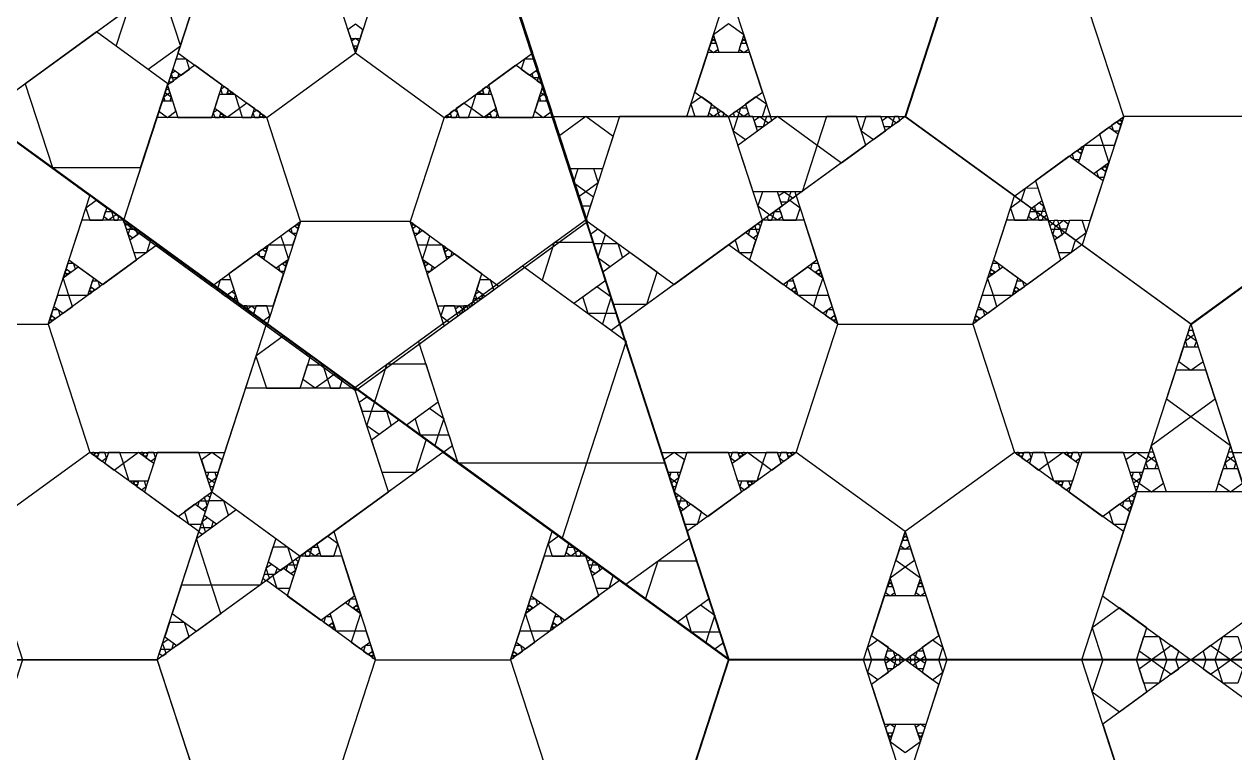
# Model space of a CAD drawing. Header units: inches. Extents: x -578 to 126, y -85 to 118.
# Drawn here: x -304.87 to -282.41, y 67.63 to 81.15 of the extents above; entities that cross this region are included whole.
import ezdxf

# ---------------------------------------------------------------- set-up
doc = ezdxf.new("R2010")
doc.units = ezdxf.units.IN
doc.header["$MEASUREMENT"] = 0
doc.layers.add('drawing', color=7, linetype='Continuous')

msp = doc.modelspace()

# ---------------------------------------------------------------- linework, layer by layer
for points in [[(-279.951, 85.67), (-277.927, 79.44), (-283.227, 75.589), (-288.527, 79.44), (-286.503, 85.67)], [(-283.225, 83.292), (-281.199, 81.823), (-281.97, 79.442), (-284.472, 79.44), (-285.248, 81.819)], [(-299.745, 77.49), (-300.373, 79.425), (-298.728, 80.62), (-297.082, 79.425), (-297.71, 77.49)], [(-305.679, 71.738), (-307.703, 73.209), (-306.93, 75.589), (-304.427, 75.589), (-303.654, 73.209)], [(-287.276, 75.589), (-286.503, 73.209), (-288.527, 71.738), (-290.552, 73.209), (-289.778, 75.589)], [(-302.403, 69.358), (-300.378, 63.128), (-305.679, 59.277), (-310.979, 63.128), (-308.954, 69.358)], [(-299.127, 66.979), (-298.354, 69.358), (-295.852, 69.358), (-295.078, 66.979), (-297.103, 65.508)], [(-283.222, 42.98), (-297.098, 53.061), (-291.798, 69.373), (-274.647, 69.373), (-269.347, 53.061)]]:
    msp.add_lwpolyline(points, close=True)
at = {"layer": 'drawing'}
for points in [[(-283.222, 95.766), (-378.328, 26.668), (-342.001, -85.135), (-224.444, -85.135), (-188.117, 26.668)], [(-260.771, 26.668), (-246.895, 69.373), (-283.222, 95.766), (-319.55, 69.373), (-305.674, 26.668)], [(-260.771, 26.668), (-246.895, 69.373), (-283.222, 95.766), (-319.55, 69.373), (-305.674, 26.668)], [(-283.227, 95.752), (-297.103, 85.67), (-291.803, 69.358), (-274.651, 69.358), (-269.351, 85.67)], [(-274.647, 69.373), (-269.347, 85.685), (-283.222, 95.766), (-297.098, 85.685), (-291.798, 69.373)], [(-286.503, 85.67), (-291.803, 89.521), (-297.103, 85.67), (-295.078, 79.44), (-288.527, 79.44)], [(-286.503, 85.67), (-291.803, 89.521), (-297.103, 85.67), (-295.078, 79.44), (-288.527, 79.44)], [(-286.503, 85.668), (-288.521, 79.435), (-283.217, 75.59), (-277.921, 79.447), (-279.952, 85.675)], [(-293.827, 83.291), (-295.852, 81.82), (-295.078, 79.44), (-292.576, 79.44), (-291.803, 81.82)], [(-291.803, 81.82), (-291.029, 79.44), (-288.527, 79.44), (-287.754, 81.82), (-289.778, 83.291)], [(-298.728, 74.359), (-294.419, 77.49), (-296.065, 82.555), (-301.391, 82.555), (-303.036, 77.49)], [(-296.086, 82.57), (-301.386, 82.57), (-303.024, 77.529), (-298.736, 74.414), (-294.448, 77.529)], [(-296.086, 82.57), (-301.386, 82.57), (-303.024, 77.529), (-298.736, 74.414), (-294.448, 77.529)], [(-298.728, 80.62), (-299.356, 82.555), (-301.391, 82.555), (-302.019, 80.62), (-300.373, 79.425)], [(-297.082, 79.425), (-295.436, 80.62), (-296.065, 82.555), (-298.099, 82.555), (-298.728, 80.62)], [(-285.248, 81.819), (-287.75, 81.816), (-288.521, 79.435), (-286.495, 77.967), (-284.472, 79.44)], [(-302.938, 81.446), (-302.202, 81.446), (-301.975, 80.747), (-302.57, 80.315), (-303.165, 80.747)], [(-298.587, 81.051), (-298.728, 81.153), (-298.868, 81.051), (-298.814, 80.887), (-298.641, 80.887)], [(-292.084, 80.96), (-291.803, 81.164), (-291.522, 80.96), (-291.629, 80.63), (-291.976, 80.63)], [(-304.855, 80.049), (-304.349, 78.492), (-302.711, 78.492), (-302.205, 80.049), (-303.53, 81.012)], [(-298.658, 80.836), (-298.728, 80.887), (-298.798, 80.836), (-298.771, 80.754), (-298.684, 80.754)], [(-292.122, 80.839), (-292.083, 80.867), (-292.044, 80.839), (-292.059, 80.794), (-292.107, 80.794)], [(-292.107, 80.884), (-292.083, 80.867), (-292.059, 80.884), (-292.068, 80.912), (-292.098, 80.912)], [(-291.561, 80.839), (-291.523, 80.867), (-291.484, 80.839), (-291.499, 80.794), (-291.547, 80.794)], [(-291.546, 80.884), (-291.523, 80.867), (-291.499, 80.884), (-291.508, 80.912), (-291.537, 80.912)], [(-298.696, 80.717), (-298.728, 80.694), (-298.759, 80.717), (-298.747, 80.754), (-298.708, 80.754)], [(-298.708, 80.68), (-298.728, 80.694), (-298.747, 80.68), (-298.739, 80.657), (-298.716, 80.657)], [(-292.428, 79.894), (-291.803, 79.44), (-291.177, 79.894), (-291.416, 80.63), (-292.189, 80.63)], [(-292.428, 79.894), (-291.803, 79.44), (-291.177, 79.894), (-291.416, 80.63), (-292.189, 80.63)], [(-292.169, 80.692), (-292.083, 80.63), (-291.997, 80.692), (-292.03, 80.794), (-292.136, 80.794)], [(-291.609, 80.692), (-291.523, 80.63), (-291.436, 80.692), (-291.469, 80.794), (-291.576, 80.794)], [(-301.802, 80.321), (-301.862, 80.506), (-302.056, 80.506), (-302.116, 80.321), (-301.959, 80.207)], [(-295.399, 80.506), (-295.593, 80.506), (-295.653, 80.321), (-295.496, 80.207), (-295.339, 80.321)], [(-301.705, 80.392), (-302.213, 80.022), (-302.019, 79.425), (-301.391, 79.425), (-301.196, 80.022)], [(-301.705, 80.392), (-302.213, 80.022), (-302.019, 79.425), (-301.391, 79.425), (-301.196, 80.022)], [(-302.029, 80.156), (-302.117, 80.156), (-302.144, 80.239), (-302.073, 80.29), (-302.002, 80.239)], [(-295.436, 79.425), (-295.242, 80.022), (-295.75, 80.392), (-296.259, 80.022), (-296.065, 79.425)], [(-295.436, 79.425), (-295.242, 80.022), (-295.75, 80.392), (-296.259, 80.022), (-296.065, 79.425)], [(-295.312, 80.239), (-295.338, 80.156), (-295.426, 80.156), (-295.453, 80.239), (-295.382, 80.29)], [(-302.1, 80.105), (-302.117, 80.156), (-302.17, 80.156), (-302.187, 80.105), (-302.143, 80.073)], [(-301.153, 79.991), (-301.223, 79.94), (-301.196, 79.858), (-301.11, 79.858), (-301.083, 79.94)], [(-296.259, 79.858), (-296.232, 79.94), (-296.302, 79.991), (-296.372, 79.94), (-296.345, 79.858)], [(-295.285, 80.156), (-295.338, 80.156), (-295.355, 80.105), (-295.312, 80.073), (-295.268, 80.105)], [(-302.284, 79.806), (-302.213, 79.858), (-302.143, 79.806), (-302.17, 79.723), (-302.257, 79.723)], [(-302.257, 79.889), (-302.213, 79.858), (-302.17, 79.889), (-302.187, 79.94), (-302.24, 79.94)], [(-300.967, 79.858), (-300.88, 79.589), (-301.109, 79.423), (-301.337, 79.589), (-301.25, 79.858)], [(-301.051, 79.917), (-301.039, 79.88), (-301.071, 79.858), (-301.102, 79.88), (-301.09, 79.917)], [(-301.02, 79.894), (-301.039, 79.88), (-301.032, 79.858), (-301.008, 79.858), (-301.001, 79.88)], [(-296.347, 79.423), (-296.575, 79.589), (-296.488, 79.858), (-296.205, 79.858), (-296.118, 79.589)], [(-296.423, 79.858), (-296.416, 79.88), (-296.435, 79.894), (-296.454, 79.88), (-296.447, 79.858)], [(-296.384, 79.858), (-296.416, 79.88), (-296.404, 79.917), (-296.365, 79.917), (-296.353, 79.88)], [(-295.312, 79.806), (-295.242, 79.858), (-295.171, 79.806), (-295.198, 79.723), (-295.285, 79.723)], [(-295.285, 79.889), (-295.242, 79.858), (-295.198, 79.889), (-295.215, 79.94), (-295.268, 79.94)], [(-292.309, 79.807), (-292.502, 79.667), (-292.428, 79.44), (-292.189, 79.44), (-292.116, 79.667)], [(-291.177, 79.44), (-291.103, 79.667), (-291.297, 79.807), (-291.49, 79.667), (-291.416, 79.44)], [(-302.371, 79.539), (-302.213, 79.425), (-302.056, 79.539), (-302.116, 79.723), (-302.311, 79.723)], [(-301.294, 79.558), (-301.364, 79.507), (-301.337, 79.425), (-301.25, 79.425), (-301.224, 79.507)], [(-300.74, 79.691), (-300.88, 79.589), (-300.827, 79.424), (-300.654, 79.424), (-300.6, 79.589)], [(-300.557, 79.558), (-300.627, 79.507), (-300.6, 79.425), (-300.513, 79.425), (-300.487, 79.507)], [(-296.855, 79.425), (-296.828, 79.507), (-296.898, 79.558), (-296.968, 79.507), (-296.942, 79.425)], [(-296.628, 79.425), (-296.575, 79.589), (-296.715, 79.691), (-296.855, 79.589), (-296.802, 79.425)], [(-296.118, 79.425), (-296.091, 79.507), (-296.161, 79.558), (-296.231, 79.507), (-296.205, 79.425)], [(-295.399, 79.539), (-295.242, 79.425), (-295.085, 79.539), (-295.145, 79.723), (-295.339, 79.723)], [(-292.029, 79.604), (-291.995, 79.502), (-292.082, 79.439), (-292.169, 79.502), (-292.136, 79.604)], [(-291.942, 79.541), (-291.995, 79.502), (-291.975, 79.44), (-291.909, 79.44), (-291.889, 79.502)], [(-291.63, 79.44), (-291.61, 79.502), (-291.663, 79.541), (-291.717, 79.502), (-291.696, 79.44)], [(-291.523, 79.439), (-291.61, 79.502), (-291.577, 79.604), (-291.47, 79.604), (-291.436, 79.502)], [(-305.679, 79.44), (-319.554, 69.358), (-314.254, 53.047), (-297.103, 53.047), (-291.803, 69.358)], [(-291.798, 69.373), (-305.674, 79.454), (-319.55, 69.373), (-314.25, 53.061), (-297.098, 53.061)], [(-302.403, 69.358), (-300.378, 75.589), (-305.679, 79.44), (-310.979, 75.589), (-308.954, 69.358)], [(-302.403, 69.358), (-300.378, 75.589), (-305.679, 79.44), (-310.979, 75.589), (-308.954, 69.358)], [(-304.427, 75.589), (-303.654, 77.969), (-305.679, 79.44), (-307.703, 77.969), (-306.93, 75.589)], [(-300.373, 79.425), (-302.408, 79.425), (-303.036, 77.49), (-301.391, 76.294), (-299.745, 77.49)], [(-301.192, 79.484), (-301.18, 79.447), (-301.212, 79.424), (-301.243, 79.447), (-301.231, 79.484)], [(-301.161, 79.461), (-301.18, 79.447), (-301.173, 79.425), (-301.149, 79.425), (-301.142, 79.447)], [(-300.455, 79.484), (-300.443, 79.447), (-300.475, 79.424), (-300.506, 79.447), (-300.494, 79.484)], [(-300.424, 79.461), (-300.443, 79.447), (-300.436, 79.425), (-300.412, 79.425), (-300.405, 79.447)], [(-297.71, 77.49), (-296.065, 76.294), (-294.419, 77.49), (-295.047, 79.425), (-297.082, 79.425)], [(-297.019, 79.425), (-297.012, 79.447), (-297.031, 79.461), (-297.051, 79.447), (-297.043, 79.425)], [(-296.981, 79.424), (-297.012, 79.447), (-297, 79.484), (-296.961, 79.484), (-296.949, 79.447)], [(-296.282, 79.425), (-296.275, 79.447), (-296.294, 79.461), (-296.314, 79.447), (-296.306, 79.425)], [(-296.244, 79.424), (-296.275, 79.447), (-296.263, 79.484), (-296.224, 79.484), (-296.212, 79.447)], [(-293.947, 79.072), (-294.453, 79.44), (-294.959, 79.072), (-294.766, 78.477), (-294.14, 78.477)], [(-293.827, 79.44), (-294.453, 77.514), (-292.815, 76.324), (-291.177, 77.514), (-291.803, 79.44)], [(-293.827, 79.44), (-294.453, 77.514), (-292.815, 76.324), (-291.177, 77.514), (-291.803, 79.44)], [(-288.527, 79.44), (-293.827, 75.589), (-291.803, 69.358), (-285.251, 69.358), (-283.227, 75.589)], [(-288.527, 79.44), (-293.827, 75.589), (-291.803, 69.358), (-285.251, 69.358), (-283.227, 75.589)], [(-291.63, 79.44), (-291.717, 79.175), (-291.491, 79.011), (-291.265, 79.175), (-291.352, 79.44)], [(-290.895, 79.444), (-290.159, 78.909), (-290.44, 78.045), (-291.349, 78.045), (-291.63, 78.909)], [(-291.227, 79.44), (-291.125, 79.367), (-291.164, 79.248), (-291.289, 79.248), (-291.328, 79.367)], [(-291.102, 79.44), (-291.125, 79.367), (-291.063, 79.322), (-291.001, 79.367), (-291.025, 79.44)], [(-287.276, 75.589), (-286.503, 77.969), (-288.527, 79.44), (-290.552, 77.969), (-289.778, 75.589)], [(-289.987, 79.44), (-290.159, 78.909), (-289.708, 78.582), (-289.257, 78.909), (-289.429, 79.44)], [(-289.257, 79.44), (-289.343, 79.175), (-289.118, 79.011), (-288.892, 79.175), (-288.978, 79.44)], [(-288.853, 79.44), (-288.752, 79.367), (-288.791, 79.248), (-288.916, 79.248), (-288.954, 79.367)], [(-288.728, 79.44), (-288.752, 79.367), (-288.69, 79.322), (-288.628, 79.367), (-288.651, 79.44)], [(-284.472, 79.44), (-285.243, 77.059), (-283.217, 75.59), (-281.194, 77.063), (-281.97, 79.442)], [(-284.698, 79.276), (-284.665, 79.174), (-284.558, 79.175), (-284.525, 79.276), (-284.612, 79.338)], [(-284.573, 79.367), (-284.525, 79.367), (-284.51, 79.321), (-284.549, 79.293), (-284.588, 79.321)], [(-284.534, 79.395), (-284.525, 79.367), (-284.496, 79.367), (-284.487, 79.395), (-284.511, 79.412)], [(-283.227, 75.589), (-281.203, 69.358), (-274.651, 69.358), (-272.627, 75.589), (-277.927, 79.44)], [(-283.227, 75.589), (-281.203, 69.358), (-274.651, 69.358), (-272.627, 75.589), (-277.927, 79.44)], [(-284.923, 79.112), (-284.857, 78.909), (-284.644, 78.909), (-284.578, 79.112), (-284.751, 79.237)], [(-285.306, 78.833), (-285.258, 78.833), (-285.243, 78.788), (-285.282, 78.759), (-285.321, 78.788)], [(-285.204, 78.909), (-284.857, 78.909), (-284.749, 78.579), (-285.03, 78.374), (-285.311, 78.578)], [(-285.267, 78.861), (-285.258, 78.833), (-285.229, 78.833), (-285.22, 78.861), (-285.243, 78.878)], [(-286.109, 78.248), (-285.869, 77.513), (-285.096, 77.514), (-284.858, 78.249), (-285.484, 78.703)], [(-286.109, 78.248), (-285.869, 77.513), (-285.096, 77.514), (-284.858, 78.249), (-285.484, 78.703)], [(-285.43, 78.742), (-285.397, 78.641), (-285.291, 78.641), (-285.258, 78.742), (-285.344, 78.805)], [(-294.225, 78.21), (-294.453, 78.045), (-294.68, 78.21), (-294.593, 78.477), (-294.312, 78.477)], [(-284.977, 78.413), (-284.944, 78.312), (-284.837, 78.312), (-284.805, 78.413), (-284.891, 78.476)], [(-284.852, 78.504), (-284.804, 78.504), (-284.79, 78.459), (-284.828, 78.431), (-284.867, 78.459)], [(-284.814, 78.532), (-284.804, 78.504), (-284.775, 78.504), (-284.766, 78.532), (-284.79, 78.549)], [(-294.313, 77.943), (-294.453, 78.045), (-294.592, 77.943), (-294.539, 77.78), (-294.367, 77.78)], [(-291.177, 78.045), (-291.263, 77.78), (-291.038, 77.616), (-290.812, 77.78), (-290.898, 78.045)], [(-290.773, 78.045), (-290.672, 77.972), (-290.711, 77.853), (-290.836, 77.853), (-290.875, 77.972)], [(-290.648, 78.045), (-290.672, 77.972), (-290.61, 77.927), (-290.548, 77.972), (-290.571, 78.045)], [(-286.063, 78.108), (-286.302, 78.107), (-286.376, 77.88), (-286.182, 77.74), (-285.989, 77.881)], [(-303.535, 77.882), (-303.728, 77.742), (-303.654, 77.514), (-303.415, 77.514), (-303.341, 77.742)], [(-290.552, 77.514), (-290.478, 77.742), (-290.671, 77.882), (-290.864, 77.742), (-290.791, 77.514)], [(-286.383, 77.882), (-286.576, 77.742), (-286.503, 77.514), (-286.264, 77.514), (-286.19, 77.742)], [(-285.955, 77.779), (-285.988, 77.677), (-286.096, 77.677), (-286.129, 77.779), (-286.042, 77.842)], [(-302.79, 76.779), (-303.028, 77.514), (-303.802, 77.514), (-304.041, 76.779), (-303.415, 76.324)], [(-302.79, 76.779), (-303.028, 77.514), (-303.802, 77.514), (-304.041, 76.779), (-303.415, 76.324)], [(-303.254, 77.679), (-303.221, 77.577), (-303.308, 77.514), (-303.395, 77.577), (-303.362, 77.679)], [(-303.168, 77.616), (-303.221, 77.577), (-303.201, 77.514), (-303.135, 77.514), (-303.115, 77.577)], [(-299.745, 77.49), (-300.373, 75.555), (-298.728, 74.359), (-297.082, 75.555), (-297.71, 77.49)], [(-290.404, 77.514), (-291.177, 77.514), (-291.416, 76.779), (-290.791, 76.324), (-290.165, 76.779)], [(-291.005, 77.514), (-290.984, 77.577), (-291.038, 77.616), (-291.091, 77.577), (-291.071, 77.514)], [(-290.898, 77.514), (-290.984, 77.577), (-290.951, 77.679), (-290.844, 77.679), (-290.811, 77.577)], [(-285.638, 76.779), (-285.877, 77.514), (-286.65, 77.514), (-286.889, 76.779), (-286.264, 76.324)], [(-285.638, 76.779), (-285.877, 77.514), (-286.65, 77.514), (-286.889, 76.779), (-286.264, 76.324)], [(-286.103, 77.679), (-286.07, 77.577), (-286.157, 77.514), (-286.243, 77.577), (-286.21, 77.679)], [(-286.016, 77.616), (-286.07, 77.577), (-286.049, 77.514), (-285.984, 77.514), (-285.963, 77.577)], [(-285.922, 77.677), (-285.988, 77.677), (-286.009, 77.614), (-285.955, 77.575), (-285.902, 77.614)], [(-285.73, 77.412), (-285.676, 77.451), (-285.697, 77.513), (-285.763, 77.513), (-285.783, 77.45)], [(-285.643, 77.349), (-285.676, 77.451), (-285.59, 77.514), (-285.503, 77.451), (-285.536, 77.349)], [(-285.363, 77.146), (-285.169, 77.286), (-285.243, 77.514), (-285.482, 77.513), (-285.556, 77.286)], [(-302.975, 77.351), (-302.909, 77.351), (-302.889, 77.413), (-302.942, 77.452), (-302.996, 77.413)], [(-302.943, 77.248), (-302.909, 77.351), (-302.802, 77.351), (-302.769, 77.248), (-302.856, 77.185)], [(-302.835, 76.919), (-302.596, 76.919), (-302.522, 77.147), (-302.716, 77.287), (-302.909, 77.147)], [(-300.111, 77.223), (-300.058, 77.059), (-299.885, 77.059), (-299.831, 77.223), (-299.971, 77.325)], [(-299.928, 77.357), (-299.901, 77.274), (-299.815, 77.274), (-299.788, 77.357), (-299.858, 77.407)], [(-299.827, 77.43), (-299.788, 77.43), (-299.776, 77.393), (-299.807, 77.371), (-299.839, 77.393)], [(-299.795, 77.453), (-299.788, 77.43), (-299.764, 77.43), (-299.757, 77.453), (-299.776, 77.467)], [(-297.691, 77.43), (-297.667, 77.43), (-297.66, 77.453), (-297.679, 77.467), (-297.698, 77.453)], [(-297.679, 77.393), (-297.667, 77.43), (-297.628, 77.43), (-297.616, 77.393), (-297.648, 77.371)], [(-297.64, 77.274), (-297.554, 77.274), (-297.527, 77.357), (-297.597, 77.407), (-297.667, 77.357)], [(-297.57, 77.059), (-297.397, 77.059), (-297.344, 77.223), (-297.484, 77.325), (-297.624, 77.223)], [(-294.313, 77.085), (-294.141, 77.085), (-294.088, 77.249), (-294.227, 77.351), (-294.367, 77.249)], [(-291.683, 77.147), (-291.609, 76.919), (-291.37, 76.919), (-291.297, 77.147), (-291.49, 77.287)], [(-291.404, 77.351), (-291.296, 77.351), (-291.263, 77.248), (-291.35, 77.185), (-291.437, 77.248)], [(-291.317, 77.413), (-291.296, 77.351), (-291.23, 77.351), (-291.21, 77.413), (-291.263, 77.452)], [(-285.824, 77.351), (-285.758, 77.351), (-285.738, 77.413), (-285.791, 77.452), (-285.844, 77.413)], [(-285.791, 77.248), (-285.758, 77.351), (-285.651, 77.351), (-285.618, 77.248), (-285.704, 77.185)], [(-285.684, 76.919), (-285.445, 76.919), (-285.371, 77.147), (-285.564, 77.287), (-285.758, 77.147)], [(-303.654, 73.209), (-301.152, 73.209), (-300.378, 75.589), (-302.403, 77.06), (-304.427, 75.589)], [(-300.34, 77.059), (-300.058, 77.059), (-299.971, 76.79), (-300.199, 76.624), (-300.428, 76.79)], [(-300.391, 77.02), (-300.384, 76.997), (-300.36, 76.997), (-300.353, 77.02), (-300.372, 77.034)], [(-297.484, 76.79), (-297.397, 77.059), (-297.115, 77.059), (-297.028, 76.79), (-297.256, 76.624)], [(-297.095, 76.997), (-297.071, 76.997), (-297.064, 77.02), (-297.083, 77.034), (-297.102, 77.02)], [(-294.309, 77.1), (-295.039, 77.1), (-295.264, 76.406), (-294.674, 75.977), (-294.083, 76.406)], [(-294.228, 76.818), (-294.141, 77.085), (-293.86, 77.085), (-293.773, 76.818), (-294.001, 76.653)], [(-289.778, 75.589), (-291.803, 77.06), (-293.827, 75.589), (-293.054, 73.209), (-290.552, 73.209)], [(-286.503, 73.209), (-284, 73.209), (-283.227, 75.589), (-285.251, 77.06), (-287.276, 75.589)], [(-279.178, 75.589), (-281.203, 77.06), (-283.227, 75.589), (-282.454, 73.209), (-279.951, 73.209)], [(-301.076, 76.522), (-300.882, 75.925), (-300.253, 75.925), (-300.059, 76.522), (-300.568, 76.892)], [(-301.076, 76.522), (-300.882, 75.925), (-300.253, 75.925), (-300.059, 76.522), (-300.568, 76.892)], [(-300.524, 76.923), (-300.498, 76.841), (-300.411, 76.841), (-300.384, 76.923), (-300.454, 76.974)], [(-300.423, 76.997), (-300.384, 76.997), (-300.372, 76.96), (-300.404, 76.937), (-300.435, 76.96)], [(-297.202, 75.925), (-296.573, 75.925), (-296.379, 76.522), (-296.887, 76.892), (-297.396, 76.522)], [(-297.083, 76.96), (-297.071, 76.997), (-297.032, 76.997), (-297.02, 76.96), (-297.052, 76.937)], [(-297.044, 76.841), (-296.958, 76.841), (-296.931, 76.923), (-297.001, 76.974), (-297.071, 76.923)], [(-293.947, 75.957), (-293.321, 75.957), (-293.128, 76.552), (-293.634, 76.919), (-294.14, 76.552)], [(-303.695, 76.119), (-304.042, 76.119), (-304.149, 76.45), (-303.868, 76.654), (-303.587, 76.45)], [(-304.046, 76.524), (-304.094, 76.524), (-304.109, 76.57), (-304.07, 76.598), (-304.032, 76.57)], [(-303.922, 76.615), (-303.955, 76.716), (-304.061, 76.716), (-304.094, 76.615), (-304.008, 76.553)], [(-300.156, 76.656), (-300.129, 76.573), (-300.043, 76.573), (-300.016, 76.656), (-300.086, 76.707)], [(-300.054, 76.729), (-300.016, 76.729), (-300.004, 76.693), (-300.035, 76.67), (-300.067, 76.693)], [(-300.023, 76.752), (-300.016, 76.729), (-299.992, 76.729), (-299.984, 76.752), (-300.004, 76.766)], [(-293.704, 75.272), (-294.439, 73.008), (-296.819, 73.008), (-297.555, 75.272), (-295.629, 76.671)], [(-297.463, 76.729), (-297.44, 76.729), (-297.432, 76.752), (-297.451, 76.766), (-297.471, 76.752)], [(-297.452, 76.693), (-297.44, 76.729), (-297.401, 76.729), (-297.389, 76.693), (-297.42, 76.67)], [(-297.413, 76.573), (-297.326, 76.573), (-297.299, 76.656), (-297.369, 76.707), (-297.439, 76.656)], [(-290.056, 76.45), (-290.164, 76.119), (-290.511, 76.119), (-290.618, 76.45), (-290.337, 76.654)], [(-290.145, 76.716), (-290.251, 76.716), (-290.284, 76.615), (-290.198, 76.553), (-290.112, 76.615)], [(-290.097, 76.57), (-290.111, 76.524), (-290.159, 76.524), (-290.174, 76.57), (-290.135, 76.598)], [(-286.543, 76.119), (-286.891, 76.119), (-286.998, 76.45), (-286.717, 76.654), (-286.436, 76.45)], [(-286.895, 76.524), (-286.943, 76.524), (-286.957, 76.57), (-286.919, 76.598), (-286.88, 76.57)], [(-286.77, 76.615), (-286.803, 76.716), (-286.91, 76.716), (-286.943, 76.615), (-286.856, 76.553)], [(-304.085, 76.496), (-304.094, 76.524), (-304.123, 76.524), (-304.133, 76.496), (-304.109, 76.479)], [(-303.468, 76.286), (-303.501, 76.387), (-303.608, 76.387), (-303.641, 76.286), (-303.555, 76.223)], [(-301.039, 76.408), (-301.233, 76.408), (-301.293, 76.223), (-301.136, 76.109), (-300.979, 76.223)], [(-296.162, 76.223), (-296.222, 76.408), (-296.416, 76.408), (-296.476, 76.223), (-296.319, 76.109)], [(-290.598, 76.387), (-290.704, 76.387), (-290.737, 76.286), (-290.651, 76.223), (-290.565, 76.286)], [(-290.082, 76.524), (-290.111, 76.524), (-290.121, 76.496), (-290.097, 76.479), (-290.073, 76.496)], [(-286.934, 76.496), (-286.943, 76.524), (-286.972, 76.524), (-286.981, 76.496), (-286.957, 76.479)], [(-286.317, 76.286), (-286.35, 76.387), (-286.456, 76.387), (-286.489, 76.286), (-286.403, 76.223)], [(-303.632, 76.167), (-303.641, 76.195), (-303.67, 76.195), (-303.679, 76.167), (-303.656, 76.15)], [(-303.593, 76.195), (-303.641, 76.195), (-303.656, 76.24), (-303.617, 76.269), (-303.578, 76.24)], [(-300.952, 76.141), (-300.979, 76.058), (-301.066, 76.058), (-301.093, 76.141), (-301.022, 76.192)], [(-296.389, 76.058), (-296.476, 76.058), (-296.503, 76.141), (-296.433, 76.192), (-296.362, 76.141)], [(-293.981, 76.095), (-294.082, 75.783), (-294.41, 75.783), (-294.511, 76.095), (-294.246, 76.288)], [(-290.55, 76.24), (-290.565, 76.195), (-290.613, 76.195), (-290.627, 76.24), (-290.589, 76.269)], [(-290.535, 76.195), (-290.565, 76.195), (-290.574, 76.167), (-290.55, 76.15), (-290.526, 76.167)], [(-286.48, 76.167), (-286.489, 76.195), (-286.519, 76.195), (-286.528, 76.167), (-286.504, 76.15)], [(-286.442, 76.195), (-286.489, 76.195), (-286.504, 76.24), (-286.466, 76.269), (-286.427, 76.24)], [(-303.976, 75.917), (-304.042, 76.119), (-304.255, 76.119), (-304.321, 75.917), (-304.149, 75.792)], [(-300.925, 76.058), (-300.979, 76.058), (-300.995, 76.007), (-300.952, 75.975), (-300.909, 76.007)], [(-300.769, 75.842), (-300.725, 75.874), (-300.742, 75.925), (-300.795, 75.925), (-300.812, 75.874)], [(-300.698, 75.791), (-300.725, 75.874), (-300.655, 75.925), (-300.584, 75.874), (-300.611, 75.791)], [(-300.471, 75.626), (-300.313, 75.74), (-300.373, 75.925), (-300.568, 75.925), (-300.628, 75.74)], [(-297.082, 75.925), (-297.142, 75.74), (-296.985, 75.626), (-296.827, 75.74), (-296.887, 75.925)], [(-296.8, 75.925), (-296.73, 75.874), (-296.757, 75.791), (-296.844, 75.791), (-296.871, 75.874)], [(-296.713, 75.925), (-296.73, 75.874), (-296.686, 75.842), (-296.643, 75.874), (-296.66, 75.925)], [(-296.46, 76.007), (-296.476, 76.058), (-296.53, 76.058), (-296.546, 76.007), (-296.503, 75.975)], [(-289.951, 76.119), (-290.164, 76.119), (-290.229, 75.917), (-290.057, 75.792), (-289.885, 75.917)], [(-286.825, 75.917), (-286.891, 76.119), (-287.104, 76.119), (-287.17, 75.917), (-286.997, 75.792)], [(-304.326, 75.662), (-304.374, 75.662), (-304.389, 75.708), (-304.35, 75.736), (-304.312, 75.708)], [(-304.202, 75.753), (-304.235, 75.854), (-304.341, 75.854), (-304.374, 75.753), (-304.288, 75.69)], [(-293.881, 75.783), (-294.082, 75.783), (-294.144, 75.592), (-293.981, 75.474), (-293.819, 75.592)], [(-289.864, 75.854), (-289.971, 75.854), (-290.004, 75.753), (-289.918, 75.69), (-289.832, 75.753)], [(-289.817, 75.708), (-289.831, 75.662), (-289.879, 75.662), (-289.894, 75.708), (-289.855, 75.736)], [(-287.175, 75.662), (-287.223, 75.662), (-287.238, 75.708), (-287.199, 75.736), (-287.16, 75.708)], [(-287.05, 75.753), (-287.083, 75.854), (-287.19, 75.854), (-287.223, 75.753), (-287.137, 75.69)], [(-304.365, 75.634), (-304.374, 75.662), (-304.404, 75.662), (-304.413, 75.634), (-304.389, 75.617)], [(-289.802, 75.662), (-289.831, 75.662), (-289.84, 75.634), (-289.817, 75.617), (-289.793, 75.634)], [(-287.214, 75.634), (-287.223, 75.662), (-287.252, 75.662), (-287.261, 75.634), (-287.238, 75.617)], [(-283.289, 75.398), (-283.227, 75.353), (-283.165, 75.398), (-283.189, 75.471), (-283.265, 75.471)], [(-300.066, 75.362), (-300.572, 74.994), (-300.378, 74.399), (-299.753, 74.399), (-299.56, 74.994)], [(-283.328, 75.279), (-283.227, 75.353), (-283.126, 75.279), (-283.164, 75.16), (-283.29, 75.16)], [(-283.453, 74.895), (-283.227, 74.731), (-283.002, 74.895), (-283.088, 75.16), (-283.366, 75.16)], [(-299.332, 74.83), (-299.245, 74.563), (-299.472, 74.398), (-299.7, 74.563), (-299.613, 74.83)], [(-297.416, 74.843), (-298.145, 74.843), (-298.371, 74.149), (-297.78, 73.72), (-297.19, 74.149)], [(-299.106, 74.664), (-299.245, 74.563), (-299.192, 74.399), (-299.019, 74.399), (-298.966, 74.563)], [(-283.678, 74.201), (-283.227, 73.873), (-282.776, 74.201), (-282.948, 74.731), (-283.506, 74.731)], [(-298.115, 72.474), (-298.741, 74.399), (-300.765, 74.399), (-301.391, 72.474), (-299.753, 71.284)], [(-298.115, 72.474), (-298.741, 74.399), (-300.765, 74.399), (-301.391, 72.474), (-299.753, 71.284)], [(-298.601, 73.97), (-298.429, 73.97), (-298.376, 74.134), (-298.515, 74.235), (-298.655, 74.134)], [(-298.516, 73.703), (-298.429, 73.97), (-298.148, 73.97), (-298.061, 73.703), (-298.288, 73.538)], [(-297.087, 73.838), (-297.189, 73.526), (-297.517, 73.526), (-297.618, 73.838), (-297.353, 74.03)], [(-298.235, 72.841), (-297.609, 72.841), (-297.416, 73.436), (-297.922, 73.804), (-298.428, 73.436)], [(-283.963, 73.338), (-283.227, 73.873), (-282.492, 73.338), (-282.772, 72.474), (-283.682, 72.474)], [(-296.988, 73.526), (-297.189, 73.526), (-297.251, 73.335), (-297.088, 73.216), (-296.925, 73.335)], [(-284.023, 73.141), (-283.96, 73.095), (-283.898, 73.141), (-283.922, 73.214), (-283.999, 73.214)], [(-282.556, 73.141), (-282.494, 73.095), (-282.431, 73.141), (-282.455, 73.214), (-282.532, 73.214)], [(-305.679, 71.738), (-304.905, 69.358), (-302.403, 69.358), (-301.63, 71.738), (-303.654, 73.209)], [(-303.592, 73.164), (-303.568, 73.181), (-303.577, 73.209), (-303.607, 73.209), (-303.616, 73.181)], [(-303.553, 73.136), (-303.568, 73.181), (-303.53, 73.209), (-303.491, 73.181), (-303.506, 73.136)], [(-303.429, 73.045), (-303.342, 73.108), (-303.375, 73.209), (-303.482, 73.209), (-303.515, 73.108)], [(-303.203, 72.881), (-303.031, 73.007), (-303.096, 73.209), (-303.309, 73.209), (-303.375, 73.007)], [(-302.923, 72.676), (-303.031, 73.007), (-302.75, 73.211), (-302.469, 73.007), (-302.576, 72.676)], [(-302.685, 73.164), (-302.662, 73.181), (-302.671, 73.209), (-302.7, 73.209), (-302.709, 73.181)], [(-302.647, 73.136), (-302.662, 73.181), (-302.623, 73.209), (-302.584, 73.181), (-302.599, 73.136)], [(-302.016, 72.019), (-301.391, 72.474), (-301.63, 73.209), (-302.403, 73.209), (-302.642, 72.474)], [(-302.522, 73.045), (-302.436, 73.108), (-302.469, 73.209), (-302.575, 73.209), (-302.608, 73.108)], [(-300.378, 63.128), (-293.827, 63.128), (-291.803, 69.358), (-297.103, 73.209), (-302.403, 69.358)], [(-300.378, 63.128), (-293.827, 63.128), (-291.803, 69.358), (-297.103, 73.209), (-302.403, 69.358)], [(-301.197, 73.069), (-301.391, 73.209), (-301.584, 73.069), (-301.51, 72.841), (-301.271, 72.841)], [(-295.852, 69.358), (-295.078, 71.738), (-297.103, 73.209), (-299.127, 71.738), (-298.354, 69.358)], [(-292.979, 73.008), (-294.439, 73.008), (-294.891, 71.619), (-293.709, 70.761), (-292.528, 71.619)], [(-292.622, 73.069), (-292.815, 73.209), (-293.008, 73.069), (-292.934, 72.841), (-292.695, 72.841)], [(-292.576, 73.209), (-292.815, 72.474), (-292.189, 72.019), (-291.564, 72.474), (-291.803, 73.209)], [(-292.576, 73.209), (-292.815, 72.474), (-292.189, 72.019), (-291.564, 72.474), (-291.803, 73.209)], [(-290.552, 73.209), (-292.576, 71.738), (-291.803, 69.358), (-289.3, 69.358), (-288.527, 71.738)], [(-291.737, 73.209), (-291.77, 73.108), (-291.684, 73.045), (-291.598, 73.108), (-291.63, 73.209)], [(-291.456, 73.211), (-291.175, 73.007), (-291.282, 72.676), (-291.63, 72.676), (-291.737, 73.007)], [(-291.583, 73.209), (-291.544, 73.181), (-291.559, 73.136), (-291.607, 73.136), (-291.621, 73.181)], [(-291.535, 73.209), (-291.544, 73.181), (-291.52, 73.164), (-291.496, 73.181), (-291.506, 73.209)], [(-291.109, 73.209), (-291.175, 73.007), (-291.003, 72.881), (-290.83, 73.007), (-290.896, 73.209)], [(-290.83, 73.209), (-290.863, 73.108), (-290.777, 73.045), (-290.691, 73.108), (-290.724, 73.209)], [(-290.676, 73.209), (-290.637, 73.181), (-290.652, 73.136), (-290.7, 73.136), (-290.715, 73.181)], [(-290.628, 73.209), (-290.637, 73.181), (-290.614, 73.164), (-290.59, 73.181), (-290.599, 73.209)], [(-288.527, 71.738), (-287.754, 69.358), (-285.251, 69.358), (-284.478, 71.738), (-286.503, 73.209)], [(-286.441, 73.164), (-286.417, 73.181), (-286.426, 73.209), (-286.455, 73.209), (-286.464, 73.181)], [(-286.402, 73.136), (-286.417, 73.181), (-286.378, 73.209), (-286.339, 73.181), (-286.354, 73.136)], [(-286.277, 73.045), (-286.191, 73.108), (-286.224, 73.209), (-286.33, 73.209), (-286.363, 73.108)], [(-286.052, 72.881), (-285.879, 73.007), (-285.945, 73.209), (-286.158, 73.209), (-286.224, 73.007)], [(-285.772, 72.676), (-285.879, 73.007), (-285.598, 73.211), (-285.317, 73.007), (-285.425, 72.676)], [(-285.534, 73.164), (-285.51, 73.181), (-285.519, 73.209), (-285.549, 73.209), (-285.558, 73.181)], [(-285.495, 73.136), (-285.51, 73.181), (-285.472, 73.209), (-285.433, 73.181), (-285.448, 73.136)], [(-284.865, 72.019), (-284.239, 72.474), (-284.478, 73.209), (-285.251, 73.209), (-285.49, 72.474)], [(-284.865, 72.019), (-284.239, 72.474), (-284.478, 73.209), (-285.251, 73.209), (-285.49, 72.474)], [(-285.371, 73.045), (-285.284, 73.108), (-285.317, 73.209), (-285.424, 73.209), (-285.457, 73.108)], [(-284.046, 73.069), (-284.239, 73.209), (-284.433, 73.069), (-284.359, 72.841), (-284.12, 72.841)], [(-284.062, 73.022), (-283.96, 73.095), (-283.859, 73.022), (-283.898, 72.903), (-284.023, 72.903)], [(-282.595, 73.022), (-282.494, 73.095), (-282.392, 73.022), (-282.431, 72.903), (-282.556, 72.903)], [(-301.304, 72.739), (-301.391, 72.676), (-301.477, 72.739), (-301.444, 72.841), (-301.337, 72.841)], [(-292.728, 72.739), (-292.815, 72.676), (-292.902, 72.739), (-292.869, 72.841), (-292.761, 72.841)], [(-284.152, 72.739), (-284.239, 72.676), (-284.326, 72.739), (-284.293, 72.841), (-284.186, 72.841)], [(-284.186, 72.638), (-283.96, 72.474), (-283.735, 72.638), (-283.821, 72.903), (-284.1, 72.903)], [(-282.719, 72.638), (-282.494, 72.474), (-282.268, 72.638), (-282.354, 72.903), (-282.633, 72.903)], [(-302.859, 72.631), (-302.835, 72.648), (-302.844, 72.676), (-302.873, 72.676), (-302.882, 72.648)], [(-302.82, 72.603), (-302.835, 72.648), (-302.796, 72.677), (-302.757, 72.648), (-302.772, 72.603)], [(-302.695, 72.512), (-302.609, 72.575), (-302.642, 72.676), (-302.748, 72.676), (-302.781, 72.575)], [(-301.337, 72.638), (-301.391, 72.676), (-301.444, 72.638), (-301.424, 72.575), (-301.358, 72.575)], [(-292.762, 72.638), (-292.815, 72.676), (-292.868, 72.638), (-292.848, 72.575), (-292.782, 72.575)], [(-291.564, 72.676), (-291.597, 72.575), (-291.511, 72.512), (-291.424, 72.575), (-291.457, 72.676)], [(-291.41, 72.677), (-291.371, 72.648), (-291.386, 72.603), (-291.433, 72.603), (-291.448, 72.648)], [(-291.362, 72.676), (-291.371, 72.648), (-291.347, 72.631), (-291.323, 72.648), (-291.332, 72.676)], [(-285.707, 72.631), (-285.683, 72.648), (-285.692, 72.676), (-285.722, 72.676), (-285.731, 72.648)], [(-285.669, 72.603), (-285.683, 72.648), (-285.645, 72.677), (-285.606, 72.648), (-285.621, 72.603)], [(-285.544, 72.512), (-285.458, 72.575), (-285.49, 72.676), (-285.597, 72.676), (-285.63, 72.575)], [(-284.186, 72.638), (-284.239, 72.676), (-284.293, 72.638), (-284.272, 72.575), (-284.206, 72.575)], [(-301.53, 72.372), (-301.51, 72.31), (-301.444, 72.31), (-301.424, 72.372), (-301.477, 72.411)], [(-292.762, 72.31), (-292.696, 72.31), (-292.676, 72.372), (-292.729, 72.411), (-292.782, 72.372)], [(-284.865, 70.548), (-283.227, 69.358), (-281.589, 70.548), (-282.215, 72.474), (-284.239, 72.474)], [(-284.865, 70.548), (-283.227, 69.358), (-281.589, 70.548), (-282.215, 72.474), (-284.239, 72.474)], [(-284.379, 72.372), (-284.358, 72.31), (-284.292, 72.31), (-284.272, 72.372), (-284.325, 72.411)], [(-301.897, 72.106), (-301.823, 71.879), (-301.584, 71.879), (-301.51, 72.106), (-301.703, 72.247)], [(-300.485, 70.747), (-301.394, 70.747), (-301.675, 71.612), (-300.94, 72.146), (-300.204, 71.612)], [(-301.617, 72.31), (-301.51, 72.31), (-301.477, 72.208), (-301.563, 72.145), (-301.65, 72.208)], [(-301.079, 72.045), (-301.165, 72.31), (-301.444, 72.31), (-301.53, 72.045), (-301.304, 71.881)], [(-292.729, 72.208), (-292.696, 72.31), (-292.589, 72.31), (-292.555, 72.208), (-292.642, 72.145)], [(-292.622, 71.879), (-292.383, 71.879), (-292.309, 72.106), (-292.502, 72.247), (-292.695, 72.106)], [(-284.745, 72.106), (-284.672, 71.879), (-284.433, 71.879), (-284.359, 72.106), (-284.552, 72.247)], [(-284.466, 72.31), (-284.358, 72.31), (-284.325, 72.208), (-284.412, 72.145), (-284.499, 72.208)], [(-301.405, 71.807), (-301.531, 71.807), (-301.569, 71.926), (-301.468, 72), (-301.367, 71.926)], [(-301.507, 71.734), (-301.531, 71.807), (-301.607, 71.807), (-301.631, 71.734), (-301.569, 71.689)], [(-299.127, 71.284), (-299.053, 71.511), (-299.247, 71.652), (-299.44, 71.511), (-299.366, 71.284)], [(-294.959, 71.652), (-295.152, 71.511), (-295.078, 71.284), (-294.839, 71.284), (-294.766, 71.511)], [(-288.566, 71.62), (-288.527, 71.648), (-288.488, 71.62), (-288.503, 71.574), (-288.551, 71.574)], [(-288.551, 71.665), (-288.527, 71.648), (-288.503, 71.665), (-288.512, 71.693), (-288.542, 71.693)], [(-299.892, 71.183), (-299.978, 71.448), (-300.257, 71.448), (-300.343, 71.183), (-300.118, 71.019)], [(-299.473, 71.283), (-299.56, 71.346), (-299.527, 71.449), (-299.42, 71.449), (-299.387, 71.346)], [(-294.679, 71.449), (-294.645, 71.346), (-294.732, 71.283), (-294.819, 71.346), (-294.786, 71.449)], [(-288.613, 71.473), (-288.527, 71.411), (-288.441, 71.473), (-288.474, 71.574), (-288.58, 71.574)], [(-298.98, 71.284), (-299.753, 71.284), (-299.992, 70.548), (-299.366, 70.094), (-298.741, 70.548)], [(-298.98, 71.284), (-299.753, 71.284), (-299.992, 70.548), (-299.366, 70.094), (-298.741, 70.548)], [(-299.892, 71.183), (-299.872, 71.12), (-299.806, 71.12), (-299.786, 71.183), (-299.839, 71.221)], [(-299.581, 71.284), (-299.56, 71.346), (-299.613, 71.385), (-299.667, 71.346), (-299.646, 71.284)], [(-294.214, 70.548), (-294.453, 71.284), (-295.226, 71.284), (-295.465, 70.548), (-294.839, 70.094)], [(-294.214, 70.548), (-294.453, 71.284), (-295.226, 71.284), (-295.465, 70.548), (-294.839, 70.094)], [(-294.592, 71.385), (-294.645, 71.346), (-294.625, 71.284), (-294.559, 71.284), (-294.539, 71.346)], [(-294.4, 71.12), (-294.334, 71.12), (-294.313, 71.183), (-294.367, 71.221), (-294.42, 71.183)], [(-288.699, 71.208), (-288.527, 71.083), (-288.355, 71.208), (-288.421, 71.411), (-288.634, 71.411)], [(-300.219, 70.945), (-300.344, 70.945), (-300.383, 71.064), (-300.281, 71.137), (-300.18, 71.064)], [(-300.259, 70.916), (-300.185, 70.689), (-299.946, 70.689), (-299.872, 70.916), (-300.066, 71.057)], [(-299.979, 71.12), (-299.872, 71.12), (-299.839, 71.018), (-299.926, 70.955), (-300.012, 71.018)], [(-294.367, 71.018), (-294.334, 71.12), (-294.226, 71.12), (-294.193, 71.018), (-294.28, 70.955)], [(-294.259, 70.689), (-294.021, 70.689), (-293.947, 70.916), (-294.14, 71.057), (-294.333, 70.916)], [(-292.389, 71.19), (-293.118, 71.19), (-293.344, 70.496), (-292.753, 70.067), (-292.163, 70.496)], [(-288.808, 70.879), (-288.527, 71.083), (-288.246, 70.879), (-288.353, 70.548), (-288.701, 70.548)], [(-298.354, 69.358), (-300.378, 70.829), (-302.403, 69.358), (-301.63, 66.979), (-299.127, 66.979)], [(-301.222, 70.216), (-301.394, 70.747), (-301.952, 70.747), (-302.124, 70.216), (-301.673, 69.889)], [(-300.32, 70.872), (-300.344, 70.945), (-300.421, 70.945), (-300.444, 70.872), (-300.382, 70.827)], [(-295.078, 66.979), (-292.576, 66.979), (-291.803, 69.358), (-293.827, 70.829), (-295.852, 69.358)], [(-288.846, 70.758), (-288.807, 70.786), (-288.769, 70.758), (-288.783, 70.712), (-288.831, 70.712)], [(-288.831, 70.803), (-288.807, 70.786), (-288.783, 70.803), (-288.793, 70.831), (-288.822, 70.831)], [(-288.286, 70.758), (-288.247, 70.786), (-288.208, 70.758), (-288.223, 70.712), (-288.271, 70.712)], [(-288.271, 70.803), (-288.247, 70.786), (-288.223, 70.803), (-288.232, 70.831), (-288.262, 70.831)], [(-289.153, 69.813), (-288.527, 69.358), (-287.902, 69.813), (-288.14, 70.548), (-288.914, 70.548)], [(-289.153, 69.813), (-288.527, 69.358), (-287.902, 69.813), (-288.14, 70.548), (-288.914, 70.548)], [(-288.893, 70.611), (-288.807, 70.548), (-288.721, 70.611), (-288.754, 70.712), (-288.86, 70.712)], [(-288.333, 70.611), (-288.247, 70.548), (-288.161, 70.611), (-288.194, 70.712), (-288.3, 70.712)], [(-298.632, 70.219), (-298.739, 69.889), (-299.087, 69.889), (-299.194, 70.219), (-298.913, 70.423)], [(-298.72, 70.486), (-298.827, 70.486), (-298.86, 70.385), (-298.774, 70.322), (-298.687, 70.385)], [(-298.672, 70.339), (-298.687, 70.294), (-298.735, 70.294), (-298.75, 70.339), (-298.711, 70.367)], [(-298.658, 70.294), (-298.687, 70.294), (-298.696, 70.266), (-298.673, 70.249), (-298.649, 70.266)], [(-295.119, 69.889), (-295.466, 69.889), (-295.574, 70.219), (-295.293, 70.423), (-295.012, 70.219)], [(-295.509, 70.266), (-295.518, 70.294), (-295.548, 70.294), (-295.557, 70.266), (-295.533, 70.249)], [(-295.471, 70.294), (-295.518, 70.294), (-295.533, 70.339), (-295.495, 70.367), (-295.456, 70.339)], [(-295.346, 70.385), (-295.379, 70.486), (-295.485, 70.486), (-295.518, 70.385), (-295.432, 70.322)], [(-292.061, 70.185), (-292.162, 69.874), (-292.49, 69.874), (-292.591, 70.185), (-292.326, 70.378)], [(-284.552, 70.321), (-285.058, 69.953), (-284.865, 69.358), (-284.239, 69.358), (-284.046, 69.953)], [(-299.174, 70.157), (-299.28, 70.157), (-299.313, 70.055), (-299.227, 69.993), (-299.141, 70.055)], [(-294.893, 70.055), (-294.926, 70.157), (-295.032, 70.157), (-295.065, 70.055), (-294.979, 69.993)], [(-301.812, 69.787), (-301.899, 70.053), (-302.177, 70.053), (-302.264, 69.787), (-302.038, 69.624)], [(-299.126, 70.01), (-299.14, 69.964), (-299.188, 69.964), (-299.203, 70.01), (-299.164, 70.038)], [(-299.111, 69.964), (-299.14, 69.964), (-299.15, 69.936), (-299.126, 69.919), (-299.102, 69.936)], [(-298.526, 69.889), (-298.739, 69.889), (-298.805, 69.686), (-298.633, 69.561), (-298.46, 69.686)], [(-295.4, 69.686), (-295.466, 69.889), (-295.679, 69.889), (-295.745, 69.686), (-295.573, 69.561)], [(-295.056, 69.936), (-295.065, 69.964), (-295.095, 69.964), (-295.104, 69.936), (-295.08, 69.919)], [(-295.017, 69.964), (-295.065, 69.964), (-295.08, 70.01), (-295.041, 70.038), (-295.003, 70.01)], [(-291.961, 69.874), (-292.162, 69.874), (-292.224, 69.682), (-292.061, 69.564), (-291.899, 69.682)], [(-302.139, 69.55), (-302.264, 69.55), (-302.303, 69.669), (-302.201, 69.742), (-302.1, 69.669)], [(-298.44, 69.624), (-298.547, 69.624), (-298.58, 69.522), (-298.493, 69.46), (-298.407, 69.522)], [(-295.626, 69.522), (-295.659, 69.624), (-295.765, 69.624), (-295.798, 69.522), (-295.712, 69.46)], [(-289.033, 69.726), (-289.227, 69.586), (-289.153, 69.358), (-288.914, 69.358), (-288.84, 69.586)], [(-287.902, 69.358), (-287.828, 69.586), (-288.021, 69.726), (-288.214, 69.586), (-288.14, 69.358)], [(-283.818, 69.79), (-283.731, 69.522), (-283.959, 69.357), (-284.186, 69.522), (-284.099, 69.79)], [(-283.592, 69.624), (-283.731, 69.522), (-283.678, 69.358), (-283.506, 69.358), (-283.453, 69.522)], [(-282.776, 69.358), (-282.723, 69.522), (-282.862, 69.624), (-283.002, 69.522), (-282.948, 69.358)], [(-282.495, 69.357), (-282.723, 69.522), (-282.636, 69.79), (-282.355, 69.79), (-282.268, 69.522)], [(-302.24, 69.477), (-302.264, 69.55), (-302.341, 69.55), (-302.365, 69.477), (-302.302, 69.431)], [(-298.392, 69.477), (-298.407, 69.431), (-298.455, 69.431), (-298.47, 69.477), (-298.431, 69.505)], [(-298.378, 69.431), (-298.407, 69.431), (-298.416, 69.404), (-298.392, 69.386), (-298.369, 69.404)], [(-295.79, 69.404), (-295.799, 69.431), (-295.828, 69.431), (-295.837, 69.404), (-295.813, 69.386)], [(-295.751, 69.431), (-295.799, 69.431), (-295.813, 69.477), (-295.775, 69.505), (-295.736, 69.477)], [(-288.753, 69.523), (-288.72, 69.421), (-288.807, 69.358), (-288.893, 69.421), (-288.86, 69.523)], [(-288.667, 69.46), (-288.72, 69.421), (-288.699, 69.358), (-288.634, 69.358), (-288.613, 69.421)], [(-288.355, 69.358), (-288.334, 69.421), (-288.388, 69.46), (-288.441, 69.421), (-288.421, 69.358)], [(-288.248, 69.358), (-288.334, 69.421), (-288.301, 69.523), (-288.194, 69.523), (-288.161, 69.421)], [(-308.955, 69.356), (-310.973, 63.124), (-305.668, 59.278), (-300.372, 63.135), (-302.404, 69.363)], [(-303.651, 65.511), (-301.628, 66.984), (-302.404, 69.363), (-304.906, 69.361), (-305.677, 66.98)], [(-274.651, 69.358), (-291.802, 69.358), (-297.103, 53.047), (-283.227, 42.965), (-269.351, 53.046)], [(-283.227, 63.127), (-285.251, 69.358), (-291.802, 69.358), (-293.827, 63.128), (-288.527, 59.277)], [(-283.227, 63.127), (-285.251, 69.358), (-291.802, 69.358), (-293.827, 63.128), (-288.527, 59.277)], [(-288.526, 66.978), (-289.3, 69.358), (-291.802, 69.358), (-292.575, 66.978), (-290.551, 65.508)], [(-289.152, 69.358), (-289.226, 69.131), (-289.033, 68.991), (-288.839, 69.131), (-288.913, 69.358)], [(-287.901, 68.904), (-288.526, 69.358), (-289.152, 68.904), (-288.913, 68.168), (-288.14, 68.168)], [(-287.901, 68.904), (-288.526, 69.358), (-289.152, 68.904), (-288.913, 68.168), (-288.14, 68.168)], [(-288.806, 69.359), (-288.719, 69.296), (-288.752, 69.194), (-288.86, 69.194), (-288.893, 69.296)], [(-288.699, 69.358), (-288.719, 69.296), (-288.666, 69.257), (-288.613, 69.296), (-288.633, 69.358)], [(-286.502, 65.507), (-284.478, 66.978), (-285.251, 69.358), (-287.753, 69.358), (-288.526, 66.978)], [(-288.387, 69.257), (-288.334, 69.296), (-288.354, 69.358), (-288.42, 69.358), (-288.44, 69.296)], [(-288.301, 69.194), (-288.334, 69.296), (-288.247, 69.359), (-288.16, 69.296), (-288.193, 69.194)], [(-288.02, 68.99), (-287.827, 69.131), (-287.901, 69.358), (-288.14, 69.358), (-288.214, 69.131)], [(-284.864, 69.358), (-285.057, 68.763), (-284.551, 68.395), (-284.045, 68.763), (-284.239, 69.358)], [(-281.589, 68.168), (-283.226, 69.358), (-284.864, 68.168), (-284.239, 66.243), (-282.214, 66.243)], [(-283.958, 69.359), (-283.731, 69.194), (-283.818, 68.927), (-284.099, 68.927), (-284.185, 69.194)], [(-283.677, 69.358), (-283.731, 69.194), (-283.591, 69.093), (-283.452, 69.194), (-283.505, 69.358)], [(-282.861, 69.093), (-282.722, 69.194), (-282.775, 69.358), (-282.948, 69.358), (-283.001, 69.194)], [(-282.635, 68.927), (-282.722, 69.194), (-282.495, 69.359), (-282.267, 69.194), (-282.354, 68.927)], [(-288.72, 68.106), (-288.807, 68.168), (-288.893, 68.106), (-288.86, 68.004), (-288.753, 68.004)], [(-288.246, 67.838), (-288.526, 67.634), (-288.807, 67.838), (-288.7, 68.168), (-288.353, 68.168)], [(-288.16, 68.106), (-288.246, 68.168), (-288.332, 68.106), (-288.3, 68.004), (-288.193, 68.004)], [(-288.768, 67.959), (-288.807, 67.931), (-288.845, 67.959), (-288.831, 68.004), (-288.783, 68.004)], [(-288.783, 67.914), (-288.807, 67.931), (-288.83, 67.914), (-288.821, 67.886), (-288.792, 67.886)], [(-288.208, 67.959), (-288.246, 67.931), (-288.285, 67.959), (-288.27, 68.004), (-288.222, 68.004)], [(-288.223, 67.914), (-288.246, 67.931), (-288.27, 67.914), (-288.261, 67.886), (-288.232, 67.886)]]:
    msp.add_lwpolyline(points, close=True, dxfattribs=at)

doc.saveas('drawing.dxf')
